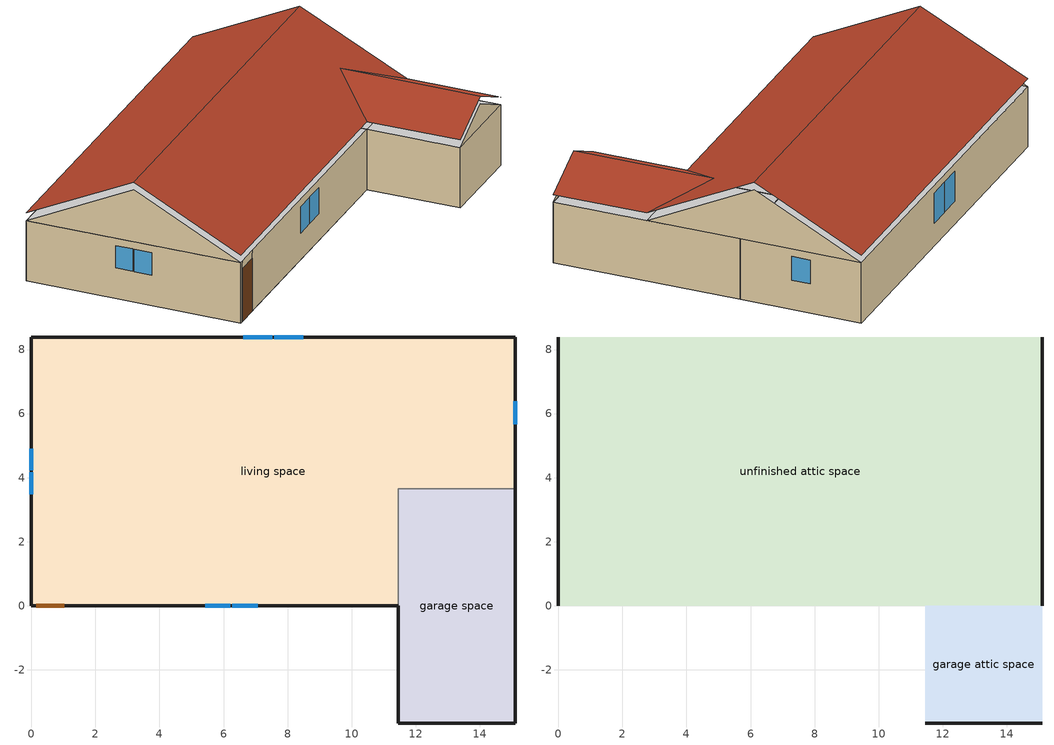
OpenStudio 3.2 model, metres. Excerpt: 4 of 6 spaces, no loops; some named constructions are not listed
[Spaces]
garage space
 floor foundation (FloorFndGrndUnfinSlab): 11.45,-3.66 11.45,3.66 15.1,3.66 15.1,-3.66 z0
 wall outside (WallExtUninsUnfin): 11.45,0 11.45,-3.66 15.1,-3.66 15.1,3.66 z0:2.44
 wall to living space (WallIntFinInsUnfin Reversed): 15.1,3.66 11.45,3.66 11.45,0 z0:2.44
living space
 floor foundation (FloorFndGrndFinSlab): 0,0 0,8.39 15.1,8.39 15.1,3.66 11.45,3.66 11.45,0 z0
 wall outside (WallExtInsFin): 15.1,3.66 15.1,8.39 0,8.39 0,0 0.13,0 1.05,0 11.45,0 z0:2.44
 window (WindowConstruction): 5.42,0 6.22,0 / 6.28,0 7.07,0 z1.08:2.13; 8.49,8.39 7.58,8.39 / 7.52,8.39 6.61,8.39 z0.92:2.13; 0,4.9 0,4.23 / 0,4.16 0,3.49 z1.23:2.13; 15.1,5.66 15.1,6.38 z1.17:2.13
 door (Door): 0.15,0 1.02,0 z0:2.13
unfinished attic space
 floor to garage space (FloorUnfinUninsUnfin): 15.1,3.66 15.1,0 11.45,0 11.45,3.66 z2.44
 floor to living space (FloorFinInsUnfinAttic): 15.1,8.39 15.1,3.66 11.45,3.66 11.45,0 0,0 0,8.39 z2.44
 wall outside (WallExtUninsUnfin): 0,4.2,4.54 0,8.39,2.44 0,0,2.44; 15.1,4.2,4.54 15.1,0,2.44 15.1,8.39,2.44
 roof outside (RoofUnfinInsExt): 0,4.2,4.84 15.1,4.2,4.84 15.1,8.39,2.74 0,8.39,2.74; 15.1,4.2,4.84 0,4.2,4.84 0,0,2.74 11.45,0,2.74 13.27,1.83,3.66 15.1,0,2.74
garage attic space
 floor to garage space (FloorUnfinUninsUnfin): 11.45,-3.66 11.45,0 15.1,0 15.1,-3.66 z2.44
 wall outside (WallExtUninsUnfin): 11.45,-3.66,2.44 15.1,-3.66,2.44 13.27,-3.66,3.35
 roof outside (RoofUnfinUninsExt 1): 11.45,0,2.74 11.45,-3.66,2.74 13.27,-3.66,3.66 13.27,1.83,3.66; 15.1,0,2.74 13.27,1.83,3.66 13.27,-3.66,3.66 15.1,-3.66,2.74
[Material] Roughness=Rough
Name | Thickness {m} | Conductivity {W/m-K} | Density {kg/m3} | Specific Heat {J/kg-K} | Thermal Absorptance | Solar Absorptance | Visible Absorptance
Drywall 0.5 in. | 0.0127 | 0.160291 | 801 | 837.4 | 0.9 | 0.5 | 0.1
FloorUATrussandIns | 0.0889 | 0.0589139 | 50.7834 | 1165.1 | 0.9 | 0.5 | 0.9
FloorUAAdditionalCeilingIns | 0.099314 | 0.0562575 | 16.02 | 1046.75
RoofSheathing | 0.01905 | 0.115458 | 512.64 | 1214.23 | 0.82 | 0.3 | 0.3
WallSheathing | 0.0127 | 0.115458 | 512.64 | 1214.23 | 0.82 | 0.3 | 0.3
WallStudAndCavity 1 | 0.1397 | 0.0595086 | 148.393 | 1174.04 | 0.82 | 0.3 | 0.82
FloorFinStudAndAirFloor | 0.1397 | 0.606274 | 67.691 | 1210.98 | 0.82 | 0.3 | 0.3
[Construction]
FloorFinInsUnfinAttic Reversed: FloorUAAdditionalCeilingIns, FloorUATrussandIns, Drywall 0.5 in.
WallIntFinInsUnfin: WallSheathing, WallStudAndCavity 1
FloorUnfinUninsUnfin Reversed: RoofSheathing, FloorFinStudAndAirFloor
[Schedule:Ruleset]
Name | Default Day Schedule | Summer Design Day Schedule | Winter Design Day Schedule
res nv_1 temp schedule | Schedule Day 11
res mv_1 range exhaust schedule | Schedule Day 15 | res mv_1 range exhaust schedule summer design | res mv_1 range exhaust schedule winter design
res mv_1 bath exhaust schedule | Schedule Day 16 | res mv_1 bath exhaust schedule summer design | res mv_1 bath exhaust schedule winter design
[Schedule:Day]
Schedule Day 11; Schedule Day 15; res mv_1 range exhaust schedule winter design; Schedule Day 16; res mv_1 bath exhaust schedule winter design: 24, 0, 0
res nv_1 temp schedule weekday1; res nv_1 temp schedule weekday2; res nv_1 temp schedule weekday12: 2, 0, 22.2222, 4, 0, 23.3333, 12, 0, 24.4444, 17, 0, 23.3333, 24, 0, 22.2222
res nv_1 temp schedule weekend1; res nv_1 temp schedule weekend2; res nv_1 temp schedule weekend12: 2, 0, 22.2222, 17, 0, 23.3333, 24, 0, 22.2222
res nv_1 temp schedule allday3; res nv_1 temp schedule allday4; res nv_1 temp schedule allday11: 24, 0, 22.7778
res nv_1 temp schedule allday5; res nv_1 temp schedule allday6; res nv_1 temp schedule allday7; res nv_1 temp schedule allday8; res nv_1 temp schedule allday9; res nv_1 temp schedule allday10: 5, 0, 21.1111, 20, 0, 22.7778, 24, 0, 21.1111
res nv_1 availability schedule allday1 on; res nv_1 availability schedule allday1 on 1; res nv_1 availability schedule allday1 on 2; res nv_1 availability schedule allday1 on 3; res nv_1 availability schedule allday1 on 4; res nv_1 availability schedule allday1 on 5; res nv_1 availability schedule allday1 on 6; res nv_1 availability schedule allday1 on 7; res nv_1 availability schedule allday1 on 8; res nv_1 availability schedule allday1 on 9; res nv_1 availability schedule allday1 on 10; res nv_1 availability schedule allday1 on 11: 1, 0, 1, 2, 0, 1, 3, 0, 1, 4, 0, 1, 5, 0, 1, 6, 0, 1, 7, 0, 1, 8, 0, 1, 9, 0, 1, 10, 0, 1, 11, 0, 1, 12, 0, 1, 13, 0, 1, 14, 0, 1, 15, 0, 1, 16, 0, 1, 17, 0, 1, 18, 0, 1, 19, 0, 1, 20, 0, 1, 21, 0, 1, 22, 0, 1, 23, 0, 1, 24, 0, 1
res mv_1 range exhaust schedule allday1; res mv_1 range exhaust schedule allday2; res mv_1 range exhaust schedule allday3; res mv_1 range exhaust schedule allday4; res mv_1 range exhaust schedule allday5; res mv_1 range exhaust schedule allday6; res mv_1 range exhaust schedule allday7; res mv_1 range exhaust schedule allday8; res mv_1 range exhaust schedule allday9; res mv_1 range exhaust schedule allday10; res mv_1 range exhaust schedule allday11; res mv_1 range exhaust schedule allday12: 11, 0, 0, 12, 0, 1, 24, 0, 0
res mv_1 range exhaust schedule summer design; res mv_1 bath exhaust schedule summer design: 24, 0, 1
res mv_1 bath exhaust schedule allday1; res mv_1 bath exhaust schedule allday2; res mv_1 bath exhaust schedule allday3; res mv_1 bath exhaust schedule allday4; res mv_1 bath exhaust schedule allday5; res mv_1 bath exhaust schedule allday6; res mv_1 bath exhaust schedule allday7; res mv_1 bath exhaust schedule allday8; res mv_1 bath exhaust schedule allday9; res mv_1 bath exhaust schedule allday10; res mv_1 bath exhaust schedule allday11; res mv_1 bath exhaust schedule allday12: 20, 0, 0, 21, 0, 1, 24, 0, 0
[Schedule:Rule] Date Specification Type=DateRange; Start Day=1
Name | Schedule Ruleset | Rule Order | Day Schedule | Apply Monday | Apply Tuesday | Apply Wednesday | Apply Thursday | Apply Friday | Start Month | End Month | End Day | Apply Sunday | Apply Saturday
res nv_1 temp schedule weekday rule1 | res nv_1 temp schedule | 14 | res nv_1 temp schedule weekday1 | Yes | Yes | Yes | Yes | Yes | 1 | 1 | 31
res nv_1 temp schedule weekend rule1 | res nv_1 temp schedule | 13 | res nv_1 temp schedule weekend1 |  |  |  |  |  | 1 | 1 | 31 | Yes | Yes
res nv_1 temp schedule weekday rule2 | res nv_1 temp schedule | 12 | res nv_1 temp schedule weekday2 | Yes | Yes | Yes | Yes | Yes | 2 | 2 | 28
res nv_1 temp schedule weekend rule2 | res nv_1 temp schedule | 11 | res nv_1 temp schedule weekend2 |  |  |  |  |  | 2 | 2 | 28 | Yes | Yes
res nv_1 temp schedule allday rule3 | res nv_1 temp schedule | 10 | res nv_1 temp schedule allday3 | Yes | Yes | Yes | Yes | Yes | 3 | 3 | 31 | Yes | Yes
res nv_1 temp schedule allday rule4 | res nv_1 temp schedule | 9 | res nv_1 temp schedule allday4 | Yes | Yes | Yes | Yes | Yes | 4 | 4 | 30 | Yes | Yes
res nv_1 temp schedule allday rule5 | res nv_1 temp schedule | 8 | res nv_1 temp schedule allday5 | Yes | Yes | Yes | Yes | Yes | 5 | 5 | 31 | Yes | Yes
res nv_1 temp schedule allday rule6 | res nv_1 temp schedule | 7 | res nv_1 temp schedule allday6 | Yes | Yes | Yes | Yes | Yes | 6 | 6 | 30 | Yes | Yes
res nv_1 temp schedule allday rule7 | res nv_1 temp schedule | 6 | res nv_1 temp schedule allday7 | Yes | Yes | Yes | Yes | Yes | 7 | 7 | 31 | Yes | Yes
res nv_1 temp schedule allday rule8 | res nv_1 temp schedule | 5 | res nv_1 temp schedule allday8 | Yes | Yes | Yes | Yes | Yes | 8 | 8 | 31 | Yes | Yes
res nv_1 temp schedule allday rule9 | res nv_1 temp schedule | 4 | res nv_1 temp schedule allday9 | Yes | Yes | Yes | Yes | Yes | 9 | 9 | 30 | Yes | Yes
res nv_1 temp schedule allday rule10 | res nv_1 temp schedule | 3 | res nv_1 temp schedule allday10 | Yes | Yes | Yes | Yes | Yes | 10 | 10 | 31 | Yes | Yes
res nv_1 temp schedule allday rule11 | res nv_1 temp schedule | 2 | res nv_1 temp schedule allday11 | Yes | Yes | Yes | Yes | Yes | 11 | 11 | 30 | Yes | Yes
res nv_1 temp schedule weekday rule12 | res nv_1 temp schedule | 1 | res nv_1 temp schedule weekday12 | Yes | Yes | Yes | Yes | Yes | 12 | 12 | 31
res nv_1 temp schedule weekend rule12 | res nv_1 temp schedule | 0 | res nv_1 temp schedule weekend12 |  |  |  |  |  | 12 | 12 | 31 | Yes | Yes
res mv_1 range exhaust schedule allday rule1 | res mv_1 range exhaust schedule | 11 | res mv_1 range exhaust schedule allday1 | Yes | Yes | Yes | Yes | Yes | 1 | 1 | 31 | Yes | Yes
res mv_1 range exhaust schedule allday rule2 | res mv_1 range exhaust schedule | 10 | res mv_1 range exhaust schedule allday2 | Yes | Yes | Yes | Yes | Yes | 2 | 2 | 28 | Yes | Yes
res mv_1 range exhaust schedule allday rule3 | res mv_1 range exhaust schedule | 9 | res mv_1 range exhaust schedule allday3 | Yes | Yes | Yes | Yes | Yes | 3 | 3 | 31 | Yes | Yes
res mv_1 range exhaust schedule allday rule4 | res mv_1 range exhaust schedule | 8 | res mv_1 range exhaust schedule allday4 | Yes | Yes | Yes | Yes | Yes | 4 | 4 | 30 | Yes | Yes
res mv_1 range exhaust schedule allday rule5 | res mv_1 range exhaust schedule | 7 | res mv_1 range exhaust schedule allday5 | Yes | Yes | Yes | Yes | Yes | 5 | 5 | 31 | Yes | Yes
res mv_1 range exhaust schedule allday rule6 | res mv_1 range exhaust schedule | 6 | res mv_1 range exhaust schedule allday6 | Yes | Yes | Yes | Yes | Yes | 6 | 6 | 30 | Yes | Yes
res mv_1 range exhaust schedule allday rule7 | res mv_1 range exhaust schedule | 5 | res mv_1 range exhaust schedule allday7 | Yes | Yes | Yes | Yes | Yes | 7 | 7 | 31 | Yes | Yes
res mv_1 range exhaust schedule allday rule8 | res mv_1 range exhaust schedule | 4 | res mv_1 range exhaust schedule allday8 | Yes | Yes | Yes | Yes | Yes | 8 | 8 | 31 | Yes | Yes
res mv_1 range exhaust schedule allday rule9 | res mv_1 range exhaust schedule | 3 | res mv_1 range exhaust schedule allday9 | Yes | Yes | Yes | Yes | Yes | 9 | 9 | 30 | Yes | Yes
res mv_1 range exhaust schedule allday rule10 | res mv_1 range exhaust schedule | 2 | res mv_1 range exhaust schedule allday10 | Yes | Yes | Yes | Yes | Yes | 10 | 10 | 31 | Yes | Yes
res mv_1 range exhaust schedule allday rule11 | res mv_1 range exhaust schedule | 1 | res mv_1 range exhaust schedule allday11 | Yes | Yes | Yes | Yes | Yes | 11 | 11 | 30 | Yes | Yes
res mv_1 range exhaust schedule allday rule12 | res mv_1 range exhaust schedule | 0 | res mv_1 range exhaust schedule allday12 | Yes | Yes | Yes | Yes | Yes | 12 | 12 | 31 | Yes | Yes
res mv_1 bath exhaust schedule allday rule1 | res mv_1 bath exhaust schedule | 11 | res mv_1 bath exhaust schedule allday1 | Yes | Yes | Yes | Yes | Yes | 1 | 1 | 31 | Yes | Yes
res mv_1 bath exhaust schedule allday rule2 | res mv_1 bath exhaust schedule | 10 | res mv_1 bath exhaust schedule allday2 | Yes | Yes | Yes | Yes | Yes | 2 | 2 | 28 | Yes | Yes
res mv_1 bath exhaust schedule allday rule3 | res mv_1 bath exhaust schedule | 9 | res mv_1 bath exhaust schedule allday3 | Yes | Yes | Yes | Yes | Yes | 3 | 3 | 31 | Yes | Yes
res mv_1 bath exhaust schedule allday rule4 | res mv_1 bath exhaust schedule | 8 | res mv_1 bath exhaust schedule allday4 | Yes | Yes | Yes | Yes | Yes | 4 | 4 | 30 | Yes | Yes
res mv_1 bath exhaust schedule allday rule5 | res mv_1 bath exhaust schedule | 7 | res mv_1 bath exhaust schedule allday5 | Yes | Yes | Yes | Yes | Yes | 5 | 5 | 31 | Yes | Yes
res mv_1 bath exhaust schedule allday rule6 | res mv_1 bath exhaust schedule | 6 | res mv_1 bath exhaust schedule allday6 | Yes | Yes | Yes | Yes | Yes | 6 | 6 | 30 | Yes | Yes
res mv_1 bath exhaust schedule allday rule7 | res mv_1 bath exhaust schedule | 5 | res mv_1 bath exhaust schedule allday7 | Yes | Yes | Yes | Yes | Yes | 7 | 7 | 31 | Yes | Yes
res mv_1 bath exhaust schedule allday rule8 | res mv_1 bath exhaust schedule | 4 | res mv_1 bath exhaust schedule allday8 | Yes | Yes | Yes | Yes | Yes | 8 | 8 | 31 | Yes | Yes
res mv_1 bath exhaust schedule allday rule9 | res mv_1 bath exhaust schedule | 3 | res mv_1 bath exhaust schedule allday9 | Yes | Yes | Yes | Yes | Yes | 9 | 9 | 30 | Yes | Yes
res mv_1 bath exhaust schedule allday rule10 | res mv_1 bath exhaust schedule | 2 | res mv_1 bath exhaust schedule allday10 | Yes | Yes | Yes | Yes | Yes | 10 | 10 | 31 | Yes | Yes
res mv_1 bath exhaust schedule allday rule11 | res mv_1 bath exhaust schedule | 1 | res mv_1 bath exhaust schedule allday11 | Yes | Yes | Yes | Yes | Yes | 11 | 11 | 30 | Yes | Yes
res mv_1 bath exhaust schedule allday rule12 | res mv_1 bath exhaust schedule | 0 | res mv_1 bath exhaust schedule allday12 | Yes | Yes | Yes | Yes | Yes | 12 | 12 | 31 | Yes | Yes
